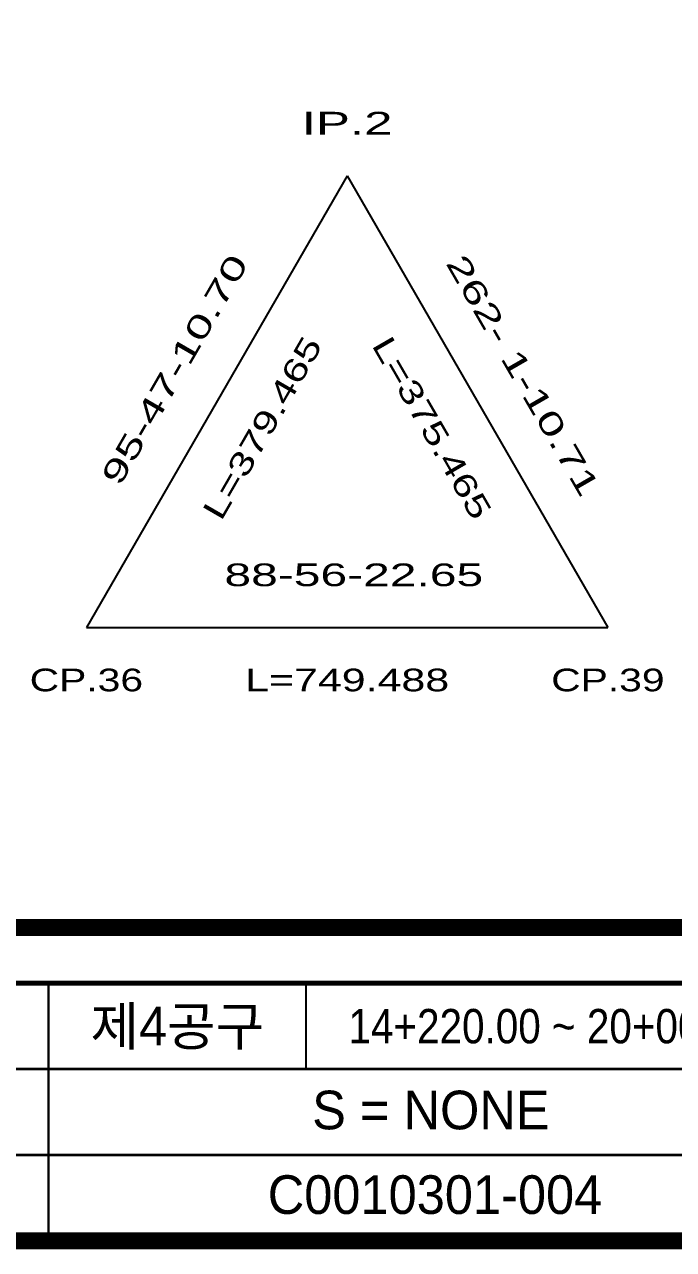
# Model space of a CAD drawing. Header units: millimetres. Extents: x 0 to 841, y 0 to 594.
# Drawn here: x 618.2 to 693.8, y 19 to 161.6 of the extents above; entities that cross this region are included whole.
import ezdxf
from ezdxf.enums import TextEntityAlignment as Align

# ---------------------------------------------------------------- set-up
doc = ezdxf.new("R2010")
doc.units = ezdxf.units.MM
doc.header["$LTSCALE"] = 10
for name, color, linetype in [('CA-TABL-LIN2', 1, 'Continuous'), ('CA-TABL-TEX1', 6, 'Continuous'), ('CA-TABL-TEX2', 3, 'Continuous'), ('CX-BORD', 3, 'Continuous'), ('CX-BORD-LIN1', 4, 'Continuous'), ('CX-BORD-LIN2', 3, 'Continuous'), ('CX-BORD-TEX2', 7, 'Continuous'), ('CX-BORD-TEX3', 6, 'Continuous'), ('CZ-LIN1', 7, 'Continuous')]:
    doc.layers.add(name, color=color, linetype=linetype)
doc.styles.add('RP2', font='Dotum.ttf')
doc.styles.add('TB_TEXT', font='Dotum.ttf')
doc.styles.add('TB_WBTXT', font='Dotum.ttf')
doc.styles.add('TB_WMTXT', font='Dotum.ttf')

# ---------------------------------------------------------------- blocks, each defined once
blk = doc.blocks.new('CXBLKA1-KHCA-부산~울산409_K2H')
at = {"layer": 'CX-BORD-LIN1', "const_width": 2}
blk.add_lwpolyline([(821, 20), (25, 20), (25, 574), (821, 574)], close=True, dxfattribs=at)
at = {"layer": 'CX-BORD-LIN1', "const_width": 0.6}
blk.add_lwpolyline([(821, 50), (25, 50)], dxfattribs=at)
at = {"layer": 'CX-BORD-LIN2', "const_width": 0.3}
for points in [[(621, 20), (621, 50)], [(711, 40), (591, 40)], [(821, 30), (591, 30)]]:
    blk.add_lwpolyline(points, dxfattribs=at)
at = {"layer": 'CX-BORD-LIN2'}
blk.add_lwpolyline([(651, 40), (651, 50)], dxfattribs=at)
at = {"layer": 'CX-BORD-LIN1', "style": 'TB_TEXT'}
for tag, height, p in [('TR_RDAT4', 3.5, (342.5, 47)), ('TR_DGN4', 3.5, (484.12, 47)), ('TR_CHK4', 3.5, (524.12, 47)), ('TR_APP4', 3.5, (564.12, 47)), ('TR_RNUM4', 3, (310.11, 46.64)), ('TR_RDAT3', 3.5, (342.5, 41)), ('TR_DGN3', 3.5, (484.12, 41)), ('TR_CHK3', 3.5, (524.12, 41)), ('TR_APP3', 3.5, (564.12, 41)), ('TR_RNUM3', 3, (310.11, 40.64)), ('TR_RNUM2', 3, (310.11, 34.64)), ('TR_RDAT2', 3.5, (342.5, 35)), ('TR_DGN2', 3.5, (484.12, 35)), ('TR_CHK2', 3.5, (524.12, 35)), ('TR_APP2', 3.5, (564.12, 35)), ('TR_RNUM1', 3, (310.11, 28.64)), ('TR_RDAT1', 3.5, (342.5, 29)), ('TR_DGN1', 3.5, (484.12, 29)), ('TR_CHK1', 3.5, (524.12, 29)), ('TR_APP1', 3.5, (564.12, 29))]:
    blk.add_attdef(tag, text='', height=height, dxfattribs=at).set_placement(p, align=Align.MIDDLE_CENTER)
for tag, p in [('TR_RCON4', (367.3, 47)), ('TR_RCON3', (367.3, 41)), ('TR_RCON2', (367.3, 35)), ('TR_RCON1', (367.3, 29))]:
    blk.add_attdef(tag, text='', height=3.5, dxfattribs=at).set_placement(p, align=Align.MIDDLE_LEFT)
at = {"layer": 'CX-BORD-LIN2', "style": 'TB_TEXT'}
blk.add_attdef('TD_VERSION', text='', height=3, rotation=90, dxfattribs=at).set_placement((825.5, 68.01), align=Align.MIDDLE_CENTER)
at = {"layer": 'CX-BORD-TEX2', "style": 'TB_WMTXT'}
for tag, height, p in [('TB_CNAME', 5, (40.34, 551.83)), ('TB_CSCOP', 4, (41.63, 543.83))]:
    blk.add_attdef(tag, text='', height=height, dxfattribs=at).set_placement(p, align=Align.BOTTOM_LEFT)
at = {"layer": 'CX-BORD-TEX2', "style": 'TB_WBTXT'}
for tag, height, p in [('TB_MTITIL', 10, (423, 553.33)), ('TB_STITL', 7, (423, 538.33))]:
    blk.add_attdef(tag, text='', height=height, dxfattribs=at).set_placement(p, align=Align.MIDDLE_CENTER)
at = {"layer": 'CX-BORD-TEX3', "style": 'TB_TEXT'}
for tag, height, p in [('TD_DCOMP', 4.5, (242.5, 45)), ('TD_CSECT', 4.5, (636, 45)), ('TD_DNAME_TOP', 4.5, (780, 45)), ('TD_DNAME_MAIN', 4.5, (780, 39.01)), ('TD_CCOMP', 4.5, (242.5, 35)), ('TD_HSCAL', 4.5, (651.7, 35.24)), ('TD_VSCAL', 4.5, (680.78, 35.24)), ('TD_DNAME_BOT', 3, (780, 33.65)), ('TD_CNAME', 4.5, (90, 25.75)), ('TD_FIELD', 4.5, (207.5, 25.53)), ('TD_CSTEP', 4.5, (278.24, 25.53)), ('TD_DWGCODE', 4.5, (666, 25.39)), ('TD_DWGNO', 4.5, (780, 25.39))]:
    blk.add_attdef(tag, text='', height=height, dxfattribs=at).set_placement(p, align=Align.MIDDLE_CENTER)
at = {"layer": 'CX-BORD-TEX3', "style": 'TB_TEXT', "width": 0.9}
blk.add_attdef('TD_CDIST', text='', height=4, dxfattribs=at).set_placement((681, 45), align=Align.MIDDLE_CENTER)

msp = doc.modelspace()

# ---------------------------------------------------------------- linework, layer by layer
at = {"layer": 'CA-TABL-LIN2', "linetype": 'Continuous'}
for p, q in [((655.77, 144), (625.41, 91.42)), ((655.77, 144), (686.13, 91.42)), ((625.41, 91.42), (686.13, 91.42))]:
    msp.add_line(p, q, dxfattribs=at)
at = {"layer": 'CZ-LIN1'}
msp.add_lwpolyline([(48.65, 541.03, 2, 2, 0), (48.65, 56.49, 2, 2, 0), (799.09, 56.49, 2, 2, 0), (799.09, 541.03, 2, 2, 0)], format="xyseb", close=True, dxfattribs=at)

# ---------------------------------------------------------------- block references
at = {"layer": 'CX-BORD'}
ref = msp.add_blockref('CXBLKA1-KHCA-부산~울산409_K2H', (0, 0), dxfattribs=at)
ref.add_attrib('TD_CSECT', '제4공구', dxfattribs={"layer": 'CX-BORD-TEX3', "height": 4.5, "style": 'TB_TEXT'}).set_placement((636, 45), align=Align.MIDDLE_CENTER)
ref.add_attrib('TD_CDIST', '14+220.00 ~ 20+000.00', dxfattribs={"layer": 'CX-BORD-TEX3', "height": 4, "style": 'TB_TEXT', "width": 0.9}).set_placement((681, 45), align=Align.MIDDLE_CENTER)
ref.add_attrib('TD_HSCAL', 'S = NONE', dxfattribs={"layer": 'CX-BORD-TEX3', "height": 4.5, "style": 'TB_TEXT'}).set_placement((651.7, 35.24), align=Align.MIDDLE_LEFT)
ref.add_attrib('TD_DWGCODE', 'C0010301-004', dxfattribs={"layer": 'CX-BORD-TEX3', "height": 4.5, "style": 'TB_TEXT'}).set_placement((666, 25.39), align=Align.MIDDLE_CENTER)

# ---------------------------------------------------------------- texts
at = {"layer": 'CA-TABL-TEX1', "style": 'RP2'}
for s, width, p, p2 in [('IP.2', 1.549133, (650.49, 148.8), (661.05, 148.8)), ('CP.36', 1.239072, (618.81, 83.98), (632.01, 83.98)), ('CP.39', 1.239072, (679.53, 83.98), (692.73, 83.98))]:
    msp.add_text(s, height=2.64, dxfattribs=dict(at, width=width)).set_placement(p, p2, align=Align.FIT)
at = {"layer": 'CA-TABL-TEX2', "style": 'RP2'}
for s, rotation, width, p, p2 in [(' 95-47-10.70', 60, 1.318033, (628.52, 106.39), (644.36, 133.83)), ('262- 1-10.71', 300, 1.318033, (667.19, 133.83), (683.03, 106.39)), ('L=379.465', 60, 1.296014, (641.1, 103.7), (652.98, 124.28)), ('L=375.465', 300, 1.296014, (658.57, 124.28), (670.45, 103.7))]:
    msp.add_text(s, height=2.64, rotation=rotation, dxfattribs=dict(at, width=width)).set_placement(p, p2, align=Align.FIT)
for s, width, p, p2 in [(' 88-56-22.65', 1.318033, (639.93, 96.22), (671.61, 96.22)), ('L=749.488', 1.296014, (643.89, 83.98), (667.65, 83.98))]:
    msp.add_text(s, height=2.64, dxfattribs=dict(at, width=width)).set_placement(p, p2, align=Align.FIT)

doc.saveas('drawing.dxf')
